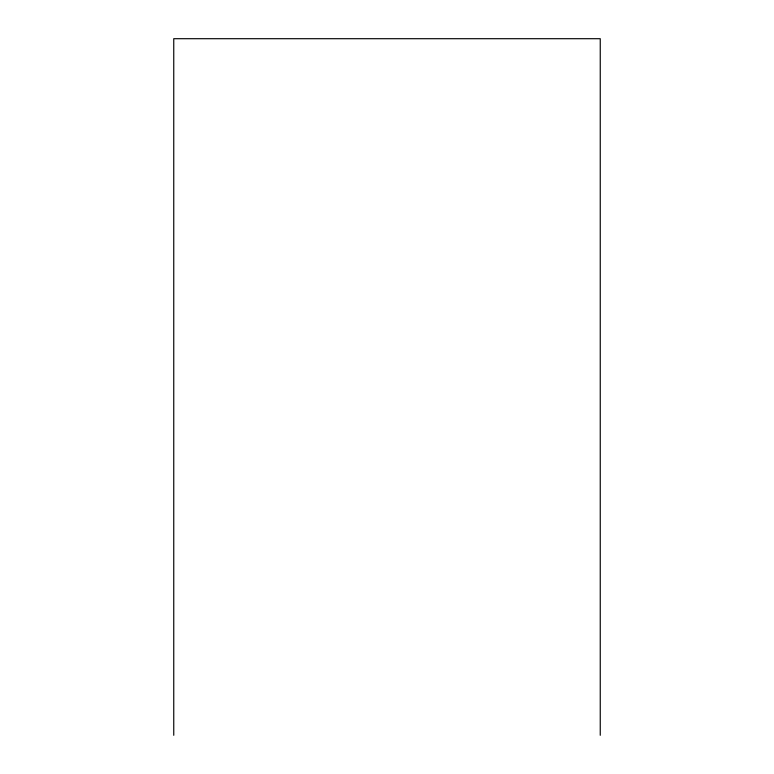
<?xml version="1.0" encoding="UTF-8"?>
<svg xmlns="http://www.w3.org/2000/svg" width="774" height="774" viewBox="0 0 774 774"><rect width="100%" height="100%" fill="white"/><g stroke="black" fill="none" stroke-linecap="round" stroke-linejoin="round"><path stroke-width="1.16" d="M600.247 735.3L600.247 38.7L173.753 38.7L173.753 735.3"/></g></svg>
